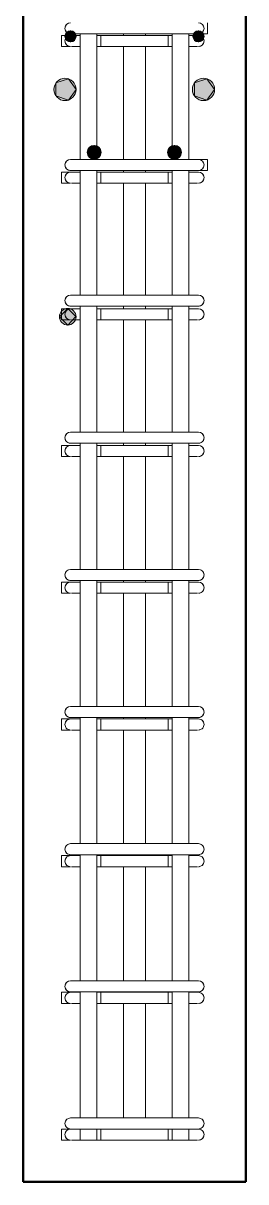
# Model space of a CAD drawing. Header units: millimetres. Extents: x -31655 to -5862, y 2843 to 78926.
# Drawn here: x -23941 to -23781, y 3270 to 4104 of the extents above; entities that cross this region are included whole.
import ezdxf

# ---------------------------------------------------------------- set-up
doc = ezdxf.new("R2010")
doc.units = ezdxf.units.MM
doc.layers.add('A-WALL', color=113, linetype='Continuous', lineweight=25)
doc.layers.add('S-RBAR', color=171, linetype='Continuous', lineweight=18)

msp = doc.modelspace()

# ---------------------------------------------------------------- hatches: boundary and pattern name
at = {"layer": 'S-RBAR'}
h = msp.add_hatch(color=256, dxfattribs=at)
edge = h.paths.add_edge_path()
edge.add_arc((-23906.86685, 4094.2632), 4, 0, 360)
for points in [[(-23906.86685, 4090.2632), (-23902.86685, 4094.2632), (-23906.86685, 4098.2632), (-23910.86685, 4094.2632)], [(-23814.86685, 4090.2632), (-23810.86685, 4094.2632), (-23814.86685, 4098.2632), (-23818.86685, 4094.2632)], [(-23908.39472, 4048.47638), (-23902.86685, 4056.08483), (-23908.39472, 4063.69328), (-23917.33899, 4060.78711), (-23917.33899, 4051.38255)], [(-23808.81612, 4048.47638), (-23803.28825, 4056.08483), (-23808.81612, 4063.69328), (-23817.76039, 4060.78711), (-23817.76039, 4051.38255)], [(-23889.86685, 4005.80073), (-23884.86685, 4010.80073), (-23889.86685, 4015.80073), (-23894.66006, 4010.59395)], [(-23832.15371, 4005.80073), (-23827.15371, 4010.80073), (-23832.15371, 4015.80073), (-23836.94693, 4010.59395), (-23835.11904, 4008.76606)], [(-23908.86685, 3886.5), (-23902.93614, 3892.56929), (-23908.86685, 3898.5), (-23914.86685, 3892.5), (-23911.30388, 3888.93703)]]:
    msp.add_hatch(color=256, dxfattribs=at).paths.add_polyline_path(points)
h = msp.add_hatch(color=256, dxfattribs=at)
edge = h.paths.add_edge_path()
edge.add_arc((-23814.86685, 4094.2632), 4, 0, 360)
h = msp.add_hatch(color=256, dxfattribs=at)
edge = h.paths.add_edge_path()
edge.add_arc((-23910.86685, 4056.08483), 8, 0, 360)
h = msp.add_hatch(color=256, dxfattribs=at)
edge = h.paths.add_edge_path()
edge.add_arc((-23811.28825, 4056.08483), 8, 0, 360)
h = msp.add_hatch(color=256, dxfattribs=at)
edge = h.paths.add_edge_path()
edge.add_arc((-23889.86685, 4010.80073), 5, 0, 360)
h = msp.add_hatch(color=256, dxfattribs=at)
edge = h.paths.add_edge_path()
edge.add_arc((-23832.15371, 4010.80073), 5, 0, 360)
h = msp.add_hatch(color=256, dxfattribs=at)
edge = h.paths.add_edge_path()
edge.add_arc((-23908.86685, 3892.5), 6, 0, 360)

# ---------------------------------------------------------------- linework, layer by layer
at = {"layer": 'A-WALL', "lineweight": 50}
for p, q in [((-23780.86685, 3269.75), (-23780.86685, 6199.75)), ((-23940.86685, 4404.75), (-23940.86685, 3269.75)), ((-23940.86685, 3269.75), (-23780.86685, 3269.75))]:
    msp.add_line(p, q, dxfattribs=at)
at = {"layer": 'S-RBAR'}
for p, q in [((-23808.378, 4104.05907), (-23808.378, 4096.05907)), ((-23906.86685, 4098.2632), (-23910.86685, 4094.2632)), ((-23902.86685, 4094.2632), (-23906.86685, 4098.2632)), ((-23886.86685, 4096.05907), (-23906.86685, 4096.05907)), ((-23899.93792, 4005.72883), (-23899.93792, 4096.05907)), ((-23887.93792, 4005.72883), (-23887.93792, 4096.05907)), ((-23886.86685, 4096.05907), (-23834.86685, 4096.05907)), ((-23868.86685, 4096.05907), (-23868.86685, 4095.02586)), ((-23852.86685, 4096.05907), (-23852.86685, 4095.02586)), ((-23814.86685, 4096.05907), (-23834.86685, 4096.05907)), ((-23833.79578, 4005.72883), (-23833.79578, 4096.05907)), ((-23821.79578, 4005.72883), (-23821.79578, 4096.05907)), ((-23814.86685, 4098.2632), (-23818.86685, 4094.2632)), ((-23810.86685, 4094.2632), (-23814.86685, 4098.2632)), ((-23808.378, 4096.05907), (-23814.86685, 4096.05907)), ((-23906.86685, 4095.02586), (-23913.3557, 4095.02586)), ((-23913.3557, 4095.02586), (-23913.3557, 4087.02586)), ((-23906.86685, 4087.02586), (-23913.3557, 4087.02586)), ((-23910.86685, 4094.2632), (-23906.86685, 4090.2632)), ((-23901.00899, 4095.02586), (-23906.86685, 4095.02586)), ((-23906.86685, 4090.2632), (-23902.86685, 4094.2632)), ((-23906.78342, 4087.02586), (-23906.86685, 4087.02586)), ((-23901.00899, 4087.02586), (-23906.18537, 4087.02586)), ((-23901.00899, 4095.02586), (-23899.93792, 4095.02586)), ((-23901.00899, 4087.02586), (-23899.93792, 4087.02586)), ((-23887.93792, 4095.02586), (-23885.07143, 4095.02586)), ((-23887.93792, 4087.02586), (-23885.07143, 4087.02586)), ((-23885.07143, 4095.02586), (-23860.86685, 4095.02586)), ((-23885.07143, 4087.02586), (-23885.07143, 4095.02586)), ((-23885.07143, 4087.02586), (-23860.86685, 4087.02586)), ((-23868.86685, 4087.02586), (-23868.86685, 4005.72883)), ((-23860.86685, 4095.02586), (-23836.66227, 4095.02586)), ((-23860.86685, 4087.02586), (-23836.66227, 4087.02586)), ((-23852.86685, 4087.02586), (-23852.86685, 4005.72883)), ((-23836.66227, 4095.02586), (-23833.79578, 4095.02586)), ((-23836.66227, 4087.02586), (-23836.66227, 4095.02586)), ((-23836.66227, 4087.02586), (-23833.79578, 4087.02586)), ((-23821.79578, 4095.02586), (-23820.72472, 4095.02586)), ((-23821.79578, 4087.02586), (-23820.72472, 4087.02586)), ((-23814.86685, 4095.02586), (-23820.72472, 4095.02586)), ((-23815.54833, 4087.02586), (-23820.72472, 4087.02586)), ((-23818.86685, 4094.2632), (-23814.86685, 4090.2632)), ((-23814.86685, 4087.02586), (-23814.95028, 4087.02586)), ((-23814.86685, 4090.2632), (-23810.86685, 4094.2632)), ((-23908.39472, 4063.69328), (-23917.33899, 4060.78711)), ((-23902.86685, 4056.08483), (-23908.39472, 4063.69328)), ((-23808.81612, 4063.69328), (-23817.76039, 4060.78711)), ((-23803.28825, 4056.08483), (-23808.81612, 4063.69328)), ((-23917.33899, 4060.78711), (-23917.33899, 4051.38255)), ((-23908.39472, 4048.47638), (-23902.86685, 4056.08483)), ((-23817.76039, 4060.78711), (-23817.76039, 4051.38255)), ((-23808.81612, 4048.47638), (-23803.28825, 4056.08483)), ((-23917.33899, 4051.38255), (-23908.39472, 4048.47638)), ((-23817.76039, 4051.38255), (-23808.81612, 4048.47638)), ((-23889.86685, 4015.80073), (-23894.66006, 4010.59395)), ((-23884.86685, 4010.80073), (-23889.86685, 4015.80073)), ((-23832.15371, 4015.80073), (-23836.94693, 4010.59395)), ((-23827.15371, 4010.80073), (-23832.15371, 4015.80073)), ((-23886.86685, 4005.72883), (-23906.86685, 4005.72883)), ((-23894.66006, 4010.59395), (-23889.86685, 4005.80073)), ((-23889.86685, 4005.80073), (-23884.86685, 4010.80073)), ((-23886.86685, 4005.72883), (-23834.86685, 4005.72883)), ((-23836.94693, 4010.59395), (-23835.11904, 4008.76606)), ((-23835.11904, 4008.76606), (-23832.15371, 4005.80073)), ((-23814.86685, 4005.72883), (-23834.86685, 4005.72883)), ((-23832.15371, 4005.80073), (-23827.15371, 4010.80073)), ((-23808.378, 4005.72883), (-23814.86685, 4005.72883)), ((-23808.378, 4005.72883), (-23808.378, 3997.72883)), ((-23906.86685, 3996.61638), (-23913.3557, 3996.61638)), ((-23913.3557, 3996.61638), (-23913.3557, 3988.61638)), ((-23886.86685, 3997.72883), (-23906.86685, 3997.72883)), ((-23901.00899, 3996.61638), (-23906.86685, 3996.61638)), ((-23901.00899, 3996.61638), (-23899.93792, 3996.61638)), ((-23899.93792, 3908.08483), (-23899.93792, 3997.72883)), ((-23887.93792, 3908.08483), (-23887.93792, 3997.72883)), ((-23887.93792, 3996.61638), (-23885.07143, 3996.61638)), ((-23886.86685, 3997.72883), (-23834.86685, 3997.72883)), ((-23885.07143, 3996.61638), (-23860.86685, 3996.61638)), ((-23885.07143, 3988.61638), (-23885.07143, 3996.61638)), ((-23868.86685, 3997.72883), (-23868.86685, 3996.61638)), ((-23860.86685, 3996.61638), (-23836.66227, 3996.61638)), ((-23852.86685, 3997.72883), (-23852.86685, 3996.61638)), ((-23836.66227, 3996.61638), (-23833.79578, 3996.61638)), ((-23836.66227, 3988.61638), (-23836.66227, 3996.61638)), ((-23814.86685, 3997.72883), (-23834.86685, 3997.72883)), ((-23833.79578, 3908.08483), (-23833.79578, 3997.72883)), ((-23821.79578, 3908.08483), (-23821.79578, 3997.72883)), ((-23821.79578, 3996.61638), (-23820.72472, 3996.61638)), ((-23814.86685, 3996.61638), (-23820.72472, 3996.61638)), ((-23808.378, 3997.72883), (-23814.86685, 3997.72883)), ((-23906.86685, 3988.61638), (-23913.3557, 3988.61638)), ((-23906.78342, 3988.61638), (-23906.86685, 3988.61638)), ((-23901.00899, 3988.61638), (-23906.18537, 3988.61638)), ((-23901.00899, 3988.61638), (-23899.93792, 3988.61638)), ((-23887.93792, 3988.61638), (-23885.07143, 3988.61638)), ((-23885.07143, 3988.61638), (-23860.86685, 3988.61638)), ((-23868.86685, 3988.61638), (-23868.86685, 3908.08483)), ((-23860.86685, 3988.61638), (-23836.66227, 3988.61638)), ((-23852.86685, 3988.61638), (-23852.86685, 3908.08483)), ((-23836.66227, 3988.61638), (-23833.79578, 3988.61638)), ((-23821.79578, 3988.61638), (-23820.72472, 3988.61638)), ((-23815.54833, 3988.61638), (-23820.72472, 3988.61638)), ((-23814.86685, 3988.61638), (-23814.95028, 3988.61638)), ((-23886.86685, 3908.08483), (-23906.86685, 3908.08483)), ((-23886.86685, 3908.08483), (-23834.86685, 3908.08483)), ((-23814.86685, 3908.08483), (-23834.86685, 3908.08483)), ((-23908.86685, 3898.5), (-23914.86685, 3892.5)), ((-23906.86685, 3898.2069), (-23913.3557, 3898.2069)), ((-23913.3557, 3898.2069), (-23913.3557, 3890.2069)), ((-23902.93614, 3892.56929), (-23908.86685, 3898.5)), ((-23886.86685, 3900.08483), (-23906.86685, 3900.08483)), ((-23901.00899, 3898.2069), (-23906.86685, 3898.2069)), ((-23901.00899, 3898.2069), (-23899.93792, 3898.2069)), ((-23899.93792, 3809.36236), (-23899.93792, 3900.08483)), ((-23887.93792, 3809.36236), (-23887.93792, 3900.08483)), ((-23887.93792, 3898.2069), (-23885.07143, 3898.2069)), ((-23886.86685, 3900.08483), (-23834.86685, 3900.08483)), ((-23885.07143, 3898.2069), (-23860.86685, 3898.2069)), ((-23885.07143, 3890.2069), (-23885.07143, 3898.2069)), ((-23868.86685, 3900.08483), (-23868.86685, 3898.2069)), ((-23860.86685, 3898.2069), (-23836.66227, 3898.2069)), ((-23852.86685, 3900.08483), (-23852.86685, 3898.2069)), ((-23836.66227, 3898.2069), (-23833.79578, 3898.2069)), ((-23836.66227, 3890.2069), (-23836.66227, 3898.2069)), ((-23814.86685, 3900.08483), (-23834.86685, 3900.08483)), ((-23833.79578, 3809.36236), (-23833.79578, 3900.08483)), ((-23821.79578, 3809.36236), (-23821.79578, 3900.08483)), ((-23821.79578, 3898.2069), (-23820.72472, 3898.2069)), ((-23814.86685, 3898.2069), (-23820.72472, 3898.2069)), ((-23914.86685, 3892.5), (-23911.30388, 3888.93703)), ((-23906.86685, 3890.2069), (-23913.3557, 3890.2069)), ((-23911.30388, 3888.93703), (-23908.86685, 3886.5)), ((-23908.86685, 3886.5), (-23902.93614, 3892.56929)), ((-23906.78342, 3890.2069), (-23906.86685, 3890.2069)), ((-23901.00899, 3890.2069), (-23906.18537, 3890.2069)), ((-23901.00899, 3890.2069), (-23899.93792, 3890.2069)), ((-23887.93792, 3890.2069), (-23885.07143, 3890.2069)), ((-23885.07143, 3890.2069), (-23860.86685, 3890.2069)), ((-23868.86685, 3890.2069), (-23868.86685, 3809.36236)), ((-23860.86685, 3890.2069), (-23836.66227, 3890.2069)), ((-23852.86685, 3890.2069), (-23852.86685, 3809.36236)), ((-23836.66227, 3890.2069), (-23833.79578, 3890.2069)), ((-23821.79578, 3890.2069), (-23820.72472, 3890.2069)), ((-23815.54833, 3890.2069), (-23820.72472, 3890.2069)), ((-23814.86685, 3890.2069), (-23814.95028, 3890.2069)), ((-23886.86685, 3809.36236), (-23906.86685, 3809.36236)), ((-23886.86685, 3809.36236), (-23834.86685, 3809.36236)), ((-23814.86685, 3809.36236), (-23834.86685, 3809.36236)), ((-23906.86685, 3799.79741), (-23913.3557, 3799.79741)), ((-23913.3557, 3799.79741), (-23913.3557, 3791.79741)), ((-23886.86685, 3801.36236), (-23906.86685, 3801.36236)), ((-23901.00899, 3799.79741), (-23906.86685, 3799.79741)), ((-23901.00899, 3799.79741), (-23899.93792, 3799.79741)), ((-23899.93792, 3710.63989), (-23899.93792, 3801.36236)), ((-23887.93792, 3710.63989), (-23887.93792, 3801.36236)), ((-23887.93792, 3799.79741), (-23885.07143, 3799.79741)), ((-23886.86685, 3801.36236), (-23834.86685, 3801.36236)), ((-23885.07143, 3799.79741), (-23860.86685, 3799.79741)), ((-23885.07143, 3791.79741), (-23885.07143, 3799.79741)), ((-23868.86685, 3801.36236), (-23868.86685, 3799.79741)), ((-23860.86685, 3799.79741), (-23836.66227, 3799.79741)), ((-23852.86685, 3801.36236), (-23852.86685, 3799.79741)), ((-23836.66227, 3799.79741), (-23833.79578, 3799.79741)), ((-23836.66227, 3791.79741), (-23836.66227, 3799.79741)), ((-23814.86685, 3801.36236), (-23834.86685, 3801.36236)), ((-23833.79578, 3710.63989), (-23833.79578, 3801.36236)), ((-23821.79578, 3710.63989), (-23821.79578, 3801.36236)), ((-23821.79578, 3799.79741), (-23820.72472, 3799.79741)), ((-23814.86685, 3799.79741), (-23820.72472, 3799.79741)), ((-23906.86685, 3791.79741), (-23913.3557, 3791.79741)), ((-23906.78342, 3791.79741), (-23906.86685, 3791.79741)), ((-23901.00899, 3791.79741), (-23906.18537, 3791.79741)), ((-23901.00899, 3791.79741), (-23899.93792, 3791.79741)), ((-23887.93792, 3791.79741), (-23885.07143, 3791.79741)), ((-23885.07143, 3791.79741), (-23860.86685, 3791.79741)), ((-23868.86685, 3791.79741), (-23868.86685, 3710.63989)), ((-23860.86685, 3791.79741), (-23836.66227, 3791.79741)), ((-23852.86685, 3791.79741), (-23852.86685, 3710.63989)), ((-23836.66227, 3791.79741), (-23833.79578, 3791.79741)), ((-23821.79578, 3791.79741), (-23820.72472, 3791.79741)), ((-23815.54833, 3791.79741), (-23820.72472, 3791.79741)), ((-23814.86685, 3791.79741), (-23814.95028, 3791.79741)), ((-23886.86685, 3710.63989), (-23906.86685, 3710.63989)), ((-23886.86685, 3710.63989), (-23834.86685, 3710.63989)), ((-23814.86685, 3710.63989), (-23834.86685, 3710.63989)), ((-23906.86685, 3701.38793), (-23913.3557, 3701.38793)), ((-23913.3557, 3701.38793), (-23913.3557, 3693.38793)), ((-23886.86685, 3702.63989), (-23906.86685, 3702.63989)), ((-23901.00899, 3701.38793), (-23906.86685, 3701.38793)), ((-23901.00899, 3701.38793), (-23899.93792, 3701.38793)), ((-23899.93792, 3611.91742), (-23899.93792, 3702.63989)), ((-23887.93792, 3611.91742), (-23887.93792, 3702.63989)), ((-23887.93792, 3701.38793), (-23885.07143, 3701.38793)), ((-23886.86685, 3702.63989), (-23834.86685, 3702.63989)), ((-23885.07143, 3701.38793), (-23860.86685, 3701.38793)), ((-23885.07143, 3693.38793), (-23885.07143, 3701.38793)), ((-23868.86685, 3702.63989), (-23868.86685, 3701.38793)), ((-23860.86685, 3701.38793), (-23836.66227, 3701.38793)), ((-23852.86685, 3702.63989), (-23852.86685, 3701.38793)), ((-23836.66227, 3701.38793), (-23833.79578, 3701.38793)), ((-23836.66227, 3693.38793), (-23836.66227, 3701.38793)), ((-23814.86685, 3702.63989), (-23834.86685, 3702.63989)), ((-23833.79578, 3611.91742), (-23833.79578, 3702.63989)), ((-23821.79578, 3611.91742), (-23821.79578, 3702.63989)), ((-23821.79578, 3701.38793), (-23820.72472, 3701.38793)), ((-23814.86685, 3701.38793), (-23820.72472, 3701.38793)), ((-23906.86685, 3693.38793), (-23913.3557, 3693.38793)), ((-23906.78342, 3693.38793), (-23906.86685, 3693.38793)), ((-23901.00899, 3693.38793), (-23906.18537, 3693.38793)), ((-23901.00899, 3693.38793), (-23899.93792, 3693.38793)), ((-23887.93792, 3693.38793), (-23885.07143, 3693.38793)), ((-23885.07143, 3693.38793), (-23860.86685, 3693.38793)), ((-23868.86685, 3693.38793), (-23868.86685, 3611.91742)), ((-23860.86685, 3693.38793), (-23836.66227, 3693.38793)), ((-23852.86685, 3693.38793), (-23852.86685, 3611.91742)), ((-23836.66227, 3693.38793), (-23833.79578, 3693.38793)), ((-23821.79578, 3693.38793), (-23820.72472, 3693.38793)), ((-23815.54833, 3693.38793), (-23820.72472, 3693.38793)), ((-23814.86685, 3693.38793), (-23814.95028, 3693.38793)), ((-23886.86685, 3611.91742), (-23906.86685, 3611.91742)), ((-23886.86685, 3611.91742), (-23834.86685, 3611.91742)), ((-23814.86685, 3611.91742), (-23834.86685, 3611.91742)), ((-23886.86685, 3603.91742), (-23906.86685, 3603.91742)), ((-23899.93792, 3513.19494), (-23899.93792, 3603.91742)), ((-23887.93792, 3513.19494), (-23887.93792, 3603.91742)), ((-23886.86685, 3603.91742), (-23834.86685, 3603.91742)), ((-23868.86685, 3603.91742), (-23868.86685, 3602.97845)), ((-23852.86685, 3603.91742), (-23852.86685, 3602.97845)), ((-23814.86685, 3603.91742), (-23834.86685, 3603.91742)), ((-23833.79578, 3513.19494), (-23833.79578, 3603.91742)), ((-23821.79578, 3513.19494), (-23821.79578, 3603.91742)), ((-23906.86685, 3602.97845), (-23913.3557, 3602.97845)), ((-23913.3557, 3602.97845), (-23913.3557, 3594.97845)), ((-23906.86685, 3594.97845), (-23913.3557, 3594.97845)), ((-23901.00899, 3602.97845), (-23906.86685, 3602.97845)), ((-23906.78342, 3594.97845), (-23906.86685, 3594.97845)), ((-23901.00899, 3594.97845), (-23906.18537, 3594.97845)), ((-23901.00899, 3602.97845), (-23899.93792, 3602.97845)), ((-23901.00899, 3594.97845), (-23899.93792, 3594.97845)), ((-23887.93792, 3602.97845), (-23885.07143, 3602.97845)), ((-23887.93792, 3594.97845), (-23885.07143, 3594.97845)), ((-23885.07143, 3602.97845), (-23860.86685, 3602.97845)), ((-23885.07143, 3594.97845), (-23885.07143, 3602.97845)), ((-23885.07143, 3594.97845), (-23860.86685, 3594.97845)), ((-23868.86685, 3594.97845), (-23868.86685, 3513.19494)), ((-23860.86685, 3602.97845), (-23836.66227, 3602.97845)), ((-23860.86685, 3594.97845), (-23836.66227, 3594.97845)), ((-23852.86685, 3594.97845), (-23852.86685, 3513.19494)), ((-23836.66227, 3602.97845), (-23833.79578, 3602.97845)), ((-23836.66227, 3594.97845), (-23836.66227, 3602.97845)), ((-23836.66227, 3594.97845), (-23833.79578, 3594.97845)), ((-23821.79578, 3602.97845), (-23820.72472, 3602.97845)), ((-23821.79578, 3594.97845), (-23820.72472, 3594.97845)), ((-23814.86685, 3602.97845), (-23820.72472, 3602.97845)), ((-23815.54833, 3594.97845), (-23820.72472, 3594.97845)), ((-23814.86685, 3594.97845), (-23814.95028, 3594.97845)), ((-23886.86685, 3513.19494), (-23906.86685, 3513.19494)), ((-23886.86685, 3513.19494), (-23834.86685, 3513.19494)), ((-23814.86685, 3513.19494), (-23834.86685, 3513.19494)), ((-23906.86685, 3504.56897), (-23913.3557, 3504.56897)), ((-23913.3557, 3504.56897), (-23913.3557, 3496.56897)), ((-23886.86685, 3505.19494), (-23906.86685, 3505.19494)), ((-23901.00899, 3504.56897), (-23906.86685, 3504.56897)), ((-23901.00899, 3504.56897), (-23899.93792, 3504.56897)), ((-23899.93792, 3414.47247), (-23899.93792, 3505.19494)), ((-23887.93792, 3414.47247), (-23887.93792, 3505.19494)), ((-23887.93792, 3504.56897), (-23885.07143, 3504.56897)), ((-23886.86685, 3505.19494), (-23834.86685, 3505.19494)), ((-23885.07143, 3504.56897), (-23860.86685, 3504.56897)), ((-23885.07143, 3496.56897), (-23885.07143, 3504.56897)), ((-23868.86685, 3505.19494), (-23868.86685, 3504.56897)), ((-23860.86685, 3504.56897), (-23836.66227, 3504.56897)), ((-23852.86685, 3505.19494), (-23852.86685, 3504.56897)), ((-23836.66227, 3504.56897), (-23833.79578, 3504.56897)), ((-23836.66227, 3496.56897), (-23836.66227, 3504.56897)), ((-23814.86685, 3505.19494), (-23834.86685, 3505.19494)), ((-23833.79578, 3414.47247), (-23833.79578, 3505.19494)), ((-23821.79578, 3414.47247), (-23821.79578, 3505.19494)), ((-23821.79578, 3504.56897), (-23820.72472, 3504.56897)), ((-23814.86685, 3504.56897), (-23820.72472, 3504.56897)), ((-23906.86685, 3496.56897), (-23913.3557, 3496.56897)), ((-23906.78342, 3496.56897), (-23906.86685, 3496.56897)), ((-23901.00899, 3496.56897), (-23906.18537, 3496.56897)), ((-23901.00899, 3496.56897), (-23899.93792, 3496.56897)), ((-23887.93792, 3496.56897), (-23885.07143, 3496.56897)), ((-23885.07143, 3496.56897), (-23860.86685, 3496.56897)), ((-23868.86685, 3496.56897), (-23868.86685, 3414.47247)), ((-23860.86685, 3496.56897), (-23836.66227, 3496.56897)), ((-23852.86685, 3496.56897), (-23852.86685, 3414.47247)), ((-23836.66227, 3496.56897), (-23833.79578, 3496.56897)), ((-23821.79578, 3496.56897), (-23820.72472, 3496.56897)), ((-23815.54833, 3496.56897), (-23820.72472, 3496.56897)), ((-23814.86685, 3496.56897), (-23814.95028, 3496.56897)), ((-23886.86685, 3414.47247), (-23906.86685, 3414.47247)), ((-23886.86685, 3414.47247), (-23834.86685, 3414.47247)), ((-23814.86685, 3414.47247), (-23834.86685, 3414.47247)), ((-23906.86685, 3406.15948), (-23913.3557, 3406.15948)), ((-23913.3557, 3406.15948), (-23913.3557, 3398.15948)), ((-23886.86685, 3406.47247), (-23906.86685, 3406.47247)), ((-23901.00899, 3406.15948), (-23906.86685, 3406.15948)), ((-23901.00899, 3406.15948), (-23899.93792, 3406.15948)), ((-23899.93792, 3315.75), (-23899.93792, 3406.47247)), ((-23887.93792, 3315.75), (-23887.93792, 3406.47247)), ((-23887.93792, 3406.15948), (-23885.07143, 3406.15948)), ((-23886.86685, 3406.47247), (-23834.86685, 3406.47247)), ((-23885.07143, 3406.15948), (-23860.86685, 3406.15948)), ((-23885.07143, 3398.15948), (-23885.07143, 3406.15948)), ((-23860.86685, 3406.15948), (-23836.66227, 3406.15948)), ((-23836.66227, 3406.15948), (-23833.79578, 3406.15948)), ((-23836.66227, 3398.15948), (-23836.66227, 3406.15948)), ((-23814.86685, 3406.47247), (-23834.86685, 3406.47247)), ((-23833.79578, 3315.75), (-23833.79578, 3406.47247)), ((-23821.79578, 3315.75), (-23821.79578, 3406.47247)), ((-23821.79578, 3406.15948), (-23820.72472, 3406.15948)), ((-23814.86685, 3406.15948), (-23820.72472, 3406.15948)), ((-23906.86685, 3398.15948), (-23913.3557, 3398.15948)), ((-23906.78342, 3398.15948), (-23906.86685, 3398.15948)), ((-23901.00899, 3398.15948), (-23906.18537, 3398.15948)), ((-23901.00899, 3398.15948), (-23899.93792, 3398.15948)), ((-23887.93792, 3398.15948), (-23885.07143, 3398.15948)), ((-23885.07143, 3398.15948), (-23860.86685, 3398.15948)), ((-23868.86685, 3398.15948), (-23868.86685, 3315.75)), ((-23860.86685, 3398.15948), (-23836.66227, 3398.15948)), ((-23852.86685, 3398.15948), (-23852.86685, 3315.75)), ((-23836.66227, 3398.15948), (-23833.79578, 3398.15948)), ((-23821.79578, 3398.15948), (-23820.72472, 3398.15948)), ((-23815.54833, 3398.15948), (-23820.72472, 3398.15948)), ((-23814.86685, 3398.15948), (-23814.95028, 3398.15948)), ((-23886.86685, 3315.75), (-23906.86685, 3315.75)), ((-23886.86685, 3315.75), (-23834.86685, 3315.75)), ((-23814.86685, 3315.75), (-23834.86685, 3315.75)), ((-23906.86685, 3307.75), (-23913.3557, 3307.75)), ((-23913.3557, 3307.75), (-23913.3557, 3299.75)), ((-23886.86685, 3307.75), (-23906.86685, 3307.75)), ((-23899.93792, 3299.75), (-23899.93792, 3307.75)), ((-23887.93792, 3299.75), (-23887.93792, 3307.75)), ((-23886.86685, 3307.75), (-23834.86685, 3307.75)), ((-23885.07143, 3299.75), (-23885.07143, 3307.75)), ((-23836.66227, 3299.75), (-23836.66227, 3307.75)), ((-23814.86685, 3307.75), (-23834.86685, 3307.75)), ((-23833.79578, 3299.75), (-23833.79578, 3307.75)), ((-23821.79578, 3299.75), (-23821.79578, 3307.75)), ((-23906.86685, 3299.75), (-23913.3557, 3299.75)), ((-23906.78342, 3299.75), (-23906.86685, 3299.75)), ((-23901.00899, 3299.75), (-23906.18537, 3299.75)), ((-23901.00899, 3299.75), (-23899.93792, 3299.75)), ((-23887.93792, 3299.75), (-23899.93792, 3299.75)), ((-23887.93792, 3299.75), (-23885.07143, 3299.75)), ((-23885.07143, 3299.75), (-23860.86685, 3299.75)), ((-23860.86685, 3299.75), (-23836.66227, 3299.75)), ((-23836.66227, 3299.75), (-23833.79578, 3299.75)), ((-23821.79578, 3299.75), (-23833.79578, 3299.75)), ((-23821.79578, 3299.75), (-23820.72472, 3299.75)), ((-23815.54833, 3299.75), (-23820.72472, 3299.75)), ((-23814.86685, 3299.75), (-23814.95028, 3299.75))]:
    msp.add_line(p, q, dxfattribs=at)
for centre, radius in [((-23906.86685, 4094.2632), 4), ((-23814.86685, 4094.2632), 4), ((-23910.86685, 4056.08483), 8), ((-23811.28825, 4056.08483), 8), ((-23889.86685, 4010.80073), 5), ((-23832.15371, 4010.80073), 5), ((-23908.86685, 3892.5), 6)]:
    msp.add_circle(centre, radius, dxfattribs=at)
for centre, start, end in [((-23906.86685, 4100.05907), 90, 270), ((-23906.86685, 4100.05907), 120, 165), ((-23906.86685, 4100.05907), 120, 165), ((-23814.86685, 4100.05907), 270, 90), ((-23906.86685, 4100.05907), 195, 240), ((-23906.86685, 4100.05907), 195, 240), ((-23906.86685, 4100.05907), 255, 270), ((-23906.86685, 4100.05907), 255, 270), ((-23906.86685, 4091.02586), 90, 270), ((-23906.86685, 4091.02586), 120, 165), ((-23906.86685, 4091.02586), 195, 240), ((-23906.86685, 4091.02586), 255, 270), ((-23814.86685, 4091.02586), 270, 90), ((-23814.86685, 4091.02586), 270, 285), ((-23814.86685, 4091.02586), 270, 285), ((-23814.86685, 4091.02586), 270, 285), ((-23814.86685, 4091.02586), 270, 285), ((-23814.86685, 4091.02586), 15, 60), ((-23814.86685, 4091.02586), 15, 60), ((-23814.86685, 4091.02586), 15, 60), ((-23814.86685, 4091.02586), 15, 60), ((-23814.86685, 4091.02586), 300, 345), ((-23814.86685, 4091.02586), 300, 345), ((-23814.86685, 4091.02586), 300, 345), ((-23814.86685, 4091.02586), 300, 345), ((-23906.86685, 4001.72883), 90, 270), ((-23906.86685, 4001.72883), 120, 165), ((-23906.86685, 4001.72883), 120, 165), ((-23814.86685, 4001.72883), 270, 90), ((-23906.86685, 3992.61638), 90, 270), ((-23906.86685, 4001.72883), 195, 240), ((-23906.86685, 4001.72883), 195, 240), ((-23906.86685, 3992.61638), 120, 165), ((-23906.86685, 4001.72883), 255, 270), ((-23906.86685, 4001.72883), 255, 270), ((-23814.86685, 3992.61638), 270, 90), ((-23814.86685, 3992.61638), 15, 60), ((-23814.86685, 3992.61638), 15, 60), ((-23814.86685, 3992.61638), 15, 60), ((-23814.86685, 3992.61638), 15, 60), ((-23906.86685, 3992.61638), 195, 240), ((-23906.86685, 3992.61638), 255, 270), ((-23814.86685, 3992.61638), 270, 285), ((-23814.86685, 3992.61638), 270, 285), ((-23814.86685, 3992.61638), 270, 285), ((-23814.86685, 3992.61638), 270, 285), ((-23814.86685, 3992.61638), 300, 345), ((-23814.86685, 3992.61638), 300, 345), ((-23814.86685, 3992.61638), 300, 345), ((-23814.86685, 3992.61638), 300, 345), ((-23906.86685, 3904.08483), 90, 270), ((-23906.86685, 3904.08483), 120, 165), ((-23814.86685, 3904.08483), 270, 90), ((-23814.86685, 3904.08483), 15, 60), ((-23906.86685, 3894.2069), 90, 270), ((-23906.86685, 3904.08483), 195, 240), ((-23906.86685, 3894.2069), 120, 165), ((-23906.86685, 3904.08483), 255, 270), ((-23814.86685, 3904.08483), 270, 285), ((-23814.86685, 3894.2069), 270, 90), ((-23814.86685, 3904.08483), 300, 345), ((-23814.86685, 3894.2069), 15, 60), ((-23814.86685, 3894.2069), 15, 60), ((-23814.86685, 3894.2069), 15, 60), ((-23814.86685, 3894.2069), 15, 60), ((-23906.86685, 3894.2069), 195, 240), ((-23906.86685, 3894.2069), 255, 270), ((-23814.86685, 3894.2069), 270, 285), ((-23814.86685, 3894.2069), 270, 285), ((-23814.86685, 3894.2069), 270, 285), ((-23814.86685, 3894.2069), 270, 285), ((-23814.86685, 3894.2069), 300, 345), ((-23814.86685, 3894.2069), 300, 345), ((-23814.86685, 3894.2069), 300, 345), ((-23814.86685, 3894.2069), 300, 345), ((-23906.86685, 3805.36236), 90, 270), ((-23906.86685, 3805.36236), 120, 165), ((-23906.86685, 3805.36236), 199.29574573, 240), ((-23814.86685, 3805.36236), 270, 90), ((-23814.86685, 3805.36236), 15, 60), ((-23814.86685, 3805.36236), 300, 340.70425427), ((-23906.86685, 3795.79741), 90, 270), ((-23906.86685, 3795.79741), 120, 165), ((-23906.86685, 3805.36236), 255, 270), ((-23814.86685, 3805.36236), 270, 285), ((-23814.86685, 3795.79741), 270, 90), ((-23814.86685, 3795.79741), 15, 60), ((-23814.86685, 3795.79741), 15, 60), ((-23814.86685, 3795.79741), 15, 60), ((-23814.86685, 3795.79741), 15, 60), ((-23906.86685, 3795.79741), 195, 240), ((-23906.86685, 3795.79741), 255, 270), ((-23814.86685, 3795.79741), 270, 285), ((-23814.86685, 3795.79741), 270, 285), ((-23814.86685, 3795.79741), 270, 285), ((-23814.86685, 3795.79741), 270, 285), ((-23814.86685, 3795.79741), 300, 345), ((-23814.86685, 3795.79741), 300, 345), ((-23814.86685, 3795.79741), 300, 345), ((-23814.86685, 3795.79741), 300, 345), ((-23906.86685, 3706.63989), 90, 270), ((-23906.86685, 3706.63989), 120, 165), ((-23906.86685, 3706.63989), 195, 240), ((-23814.86685, 3706.63989), 270, 90), ((-23814.86685, 3706.63989), 15, 60), ((-23814.86685, 3706.63989), 300, 345), ((-23906.86685, 3697.38793), 90, 270), ((-23906.86685, 3697.38793), 120, 165), ((-23906.86685, 3697.38793), 195, 240), ((-23906.86685, 3706.63989), 255, 270), ((-23814.86685, 3706.63989), 270, 285), ((-23814.86685, 3697.38793), 270, 90), ((-23814.86685, 3697.38793), 15, 60), ((-23814.86685, 3697.38793), 15, 60), ((-23814.86685, 3697.38793), 15, 60), ((-23814.86685, 3697.38793), 15, 60), ((-23814.86685, 3697.38793), 300, 345), ((-23814.86685, 3697.38793), 300, 345), ((-23814.86685, 3697.38793), 300, 345), ((-23814.86685, 3697.38793), 300, 345), ((-23906.86685, 3697.38793), 255, 270), ((-23814.86685, 3697.38793), 270, 285), ((-23814.86685, 3697.38793), 270, 285), ((-23814.86685, 3697.38793), 270, 285), ((-23814.86685, 3697.38793), 270, 285), ((-23906.86685, 3607.91742), 90, 270), ((-23814.86685, 3607.91742), 270, 90), ((-23906.86685, 3607.91742), 120, 165), ((-23906.86685, 3607.91742), 195, 240), ((-23906.86685, 3607.91742), 255, 270), ((-23814.86685, 3607.91742), 270, 285), ((-23814.86685, 3607.91742), 15, 60), ((-23814.86685, 3607.91742), 300, 345), ((-23906.86685, 3598.97845), 90, 270), ((-23906.86685, 3598.97845), 120, 165), ((-23906.86685, 3598.97845), 201.77158225, 240), ((-23906.86685, 3598.97845), 255, 270), ((-23814.86685, 3598.97845), 270, 90), ((-23814.86685, 3598.97845), 270, 285), ((-23814.86685, 3598.97845), 270, 285), ((-23814.86685, 3598.97845), 270, 285), ((-23814.86685, 3598.97845), 270, 285), ((-23814.86685, 3598.97845), 15, 60), ((-23814.86685, 3598.97845), 15, 60), ((-23814.86685, 3598.97845), 15, 60), ((-23814.86685, 3598.97845), 15, 60), ((-23814.86685, 3598.97845), 300, 338.22841775), ((-23814.86685, 3598.97845), 300, 338.22841775), ((-23814.86685, 3598.97845), 300, 338.22841775), ((-23814.86685, 3598.97845), 300, 338.22841775), ((-23906.86685, 3509.19494), 90, 270), ((-23906.86685, 3509.19494), 120, 165), ((-23814.86685, 3509.19494), 270, 90), ((-23814.86685, 3509.19494), 15, 60), ((-23906.86685, 3500.56897), 90, 270), ((-23906.86685, 3509.19494), 195, 240), ((-23906.86685, 3500.56897), 120, 165), ((-23906.86685, 3509.19494), 255, 270), ((-23814.86685, 3509.19494), 270, 285), ((-23814.86685, 3500.56897), 270, 90), ((-23814.86685, 3509.19494), 300, 345), ((-23814.86685, 3500.56897), 15, 60), ((-23814.86685, 3500.56897), 15, 60), ((-23814.86685, 3500.56897), 15, 60), ((-23814.86685, 3500.56897), 15, 60), ((-23906.86685, 3500.56897), 195, 240), ((-23906.86685, 3500.56897), 255, 270), ((-23814.86685, 3500.56897), 270, 285), ((-23814.86685, 3500.56897), 270, 285), ((-23814.86685, 3500.56897), 270, 285), ((-23814.86685, 3500.56897), 270, 285), ((-23814.86685, 3500.56897), 300, 345), ((-23814.86685, 3500.56897), 300, 345), ((-23814.86685, 3500.56897), 300, 345), ((-23814.86685, 3500.56897), 300, 345), ((-23906.86685, 3410.47247), 90, 270), ((-23906.86685, 3410.47247), 120, 165), ((-23814.86685, 3410.47247), 270, 90), ((-23814.86685, 3410.47247), 15, 60), ((-23906.86685, 3402.15948), 90, 270), ((-23906.86685, 3410.47247), 195, 240), ((-23906.86685, 3402.15948), 120, 165), ((-23906.86685, 3410.47247), 255, 270), ((-23814.86685, 3410.47247), 270, 285), ((-23814.86685, 3402.15948), 270, 90), ((-23814.86685, 3410.47247), 300, 345), ((-23814.86685, 3402.15948), 15, 60), ((-23814.86685, 3402.15948), 15, 60), ((-23814.86685, 3402.15948), 15, 60), ((-23814.86685, 3402.15948), 15, 60), ((-23906.86685, 3402.15948), 195, 240), ((-23906.86685, 3402.15948), 255, 270), ((-23814.86685, 3402.15948), 270, 285), ((-23814.86685, 3402.15948), 270, 285), ((-23814.86685, 3402.15948), 270, 285), ((-23814.86685, 3402.15948), 270, 285), ((-23814.86685, 3402.15948), 300, 345), ((-23814.86685, 3402.15948), 300, 345), ((-23814.86685, 3402.15948), 300, 345), ((-23814.86685, 3402.15948), 300, 345), ((-23906.86685, 3311.75), 90, 270), ((-23906.86685, 3311.75), 120, 165), ((-23814.86685, 3311.75), 270, 90), ((-23814.86685, 3311.75), 15, 60), ((-23906.86685, 3303.75), 90, 270), ((-23906.86685, 3311.75), 195, 240), ((-23906.86685, 3303.75), 120, 165), ((-23906.86685, 3311.75), 255, 270), ((-23814.86685, 3311.75), 270, 285), ((-23814.86685, 3303.75), 270, 90), ((-23814.86685, 3311.75), 300, 345), ((-23814.86685, 3303.75), 15, 60), ((-23814.86685, 3303.75), 15, 60), ((-23814.86685, 3303.75), 15, 60), ((-23814.86685, 3303.75), 15, 60), ((-23906.86685, 3303.75), 199.1778679, 240), ((-23906.86685, 3303.75), 255, 270), ((-23814.86685, 3303.75), 270, 285), ((-23814.86685, 3303.75), 270, 285), ((-23814.86685, 3303.75), 270, 285), ((-23814.86685, 3303.75), 270, 285), ((-23814.86685, 3303.75), 300, 340.8221321), ((-23814.86685, 3303.75), 300, 340.8221321), ((-23814.86685, 3303.75), 300, 340.8221321), ((-23814.86685, 3303.75), 300, 340.8221321)]:
    msp.add_arc(centre, 4, start, end, dxfattribs=at)

doc.saveas('drawing.dxf')
